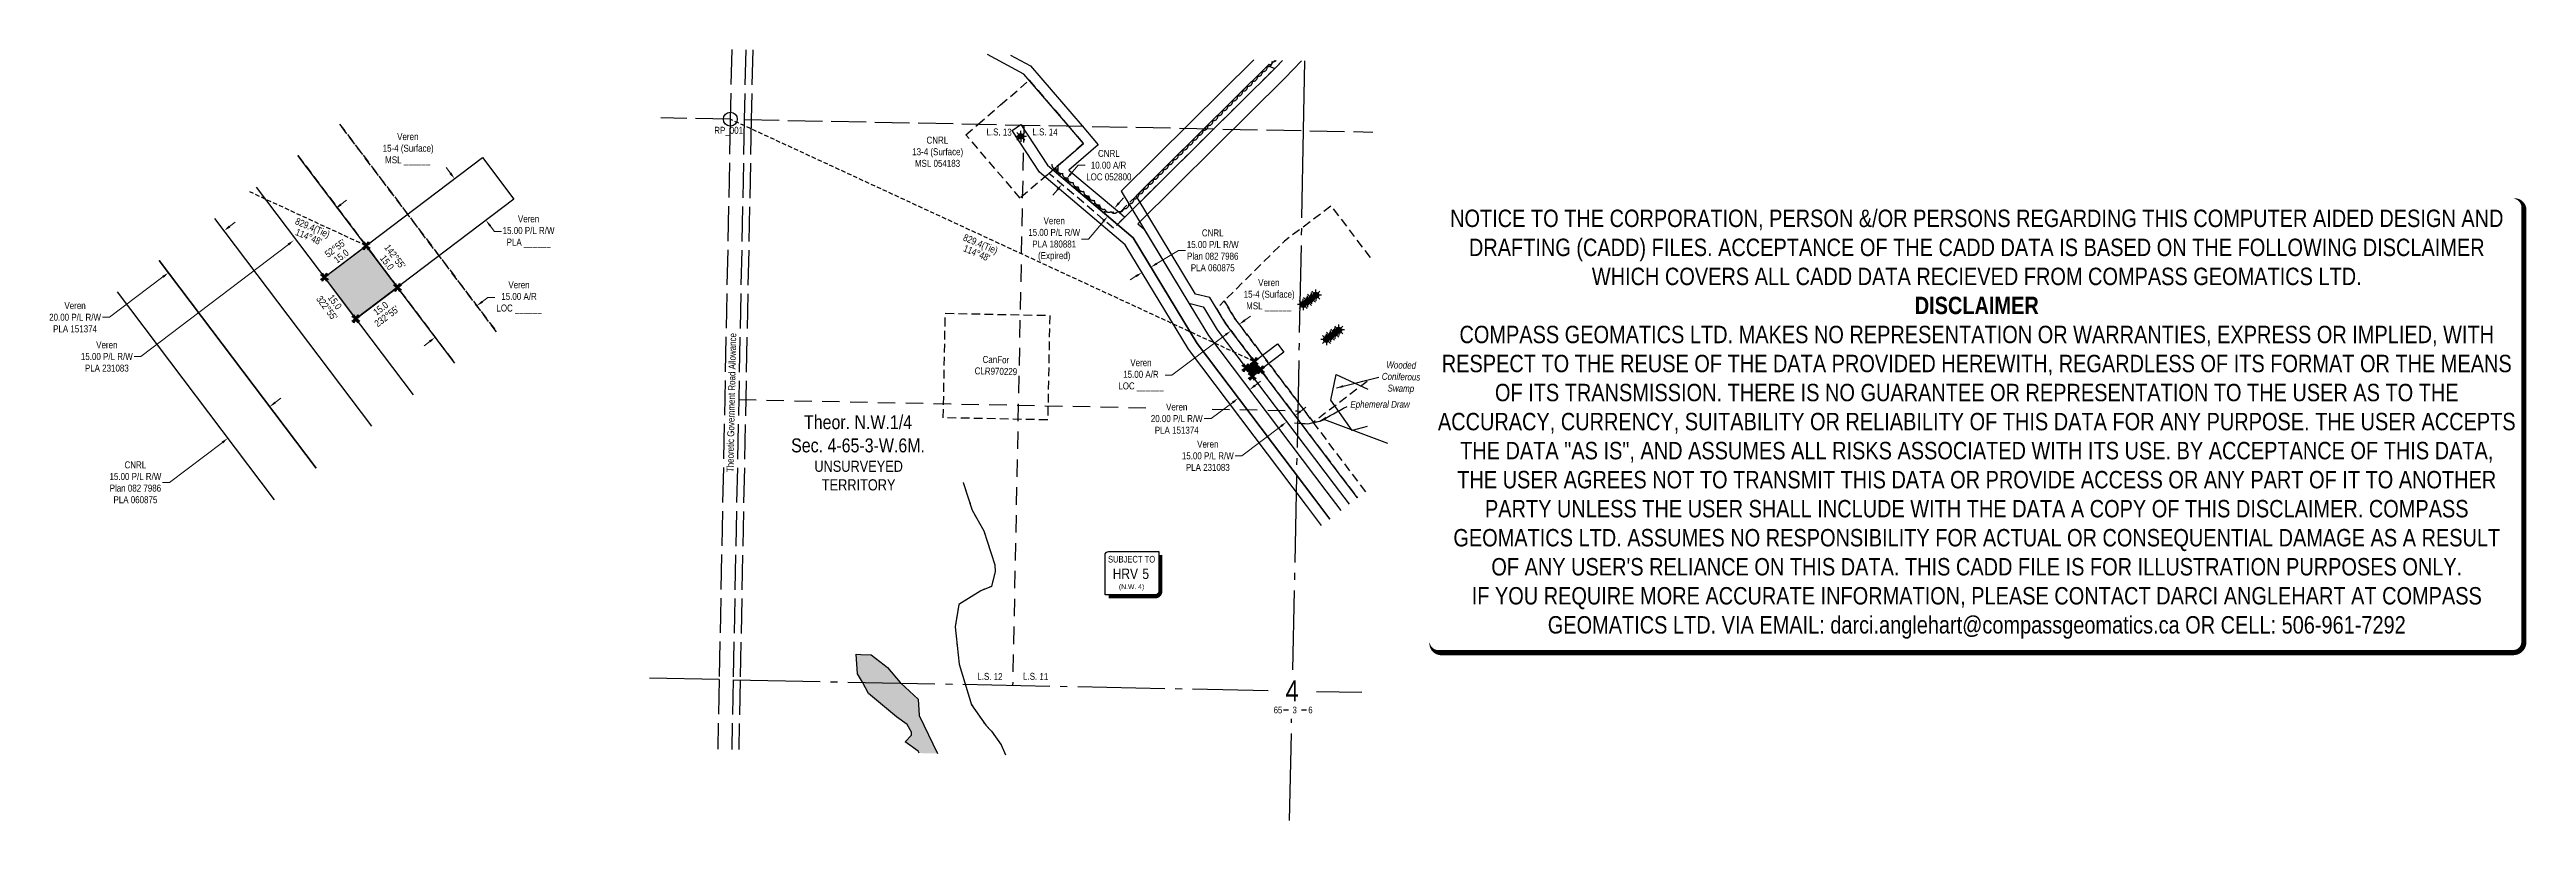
# Model space of a CAD drawing. Extents: x 408381 to 411939, y 6050559 to 6051666.
import ezdxf
from ezdxf.enums import TextEntityAlignment as Align

# ---------------------------------------------------------------- set-up
doc = ezdxf.new("R2010")
doc.units = 0
doc.header["$LTSCALE"] = 5
doc.header["$PDSIZE"] = 0.5
for name, pattern in [('0', [1, 1, 0]), ('foc-ACCESSROAD', [3.75, 2.5, -1.25]), ('foc-LSD', [8, 5, -3]), ('foc-QUARTERLINE', [33, 25, -3, 2, -3]), ('foc-TOPO-ephemeral', [6.25, 3.125, -0.625, 0.625, -0.625, 0.625, -0.625]), ('foc-TRAV', [1.875, 1.25, -0.625]), ('foc-UNSURVEYED', [12.5, 10, -2.5]), ('foc-WHEELTRACKS', [2, 0.4, -1.6])]:
    doc.linetypes.add(name, pattern=pattern)
doc.layers.get('Defpoints').update_dxf_attribs({"color": 9})
for name, color, linetype in [('10', 1, 'Continuous'), ('35', 37, 'Continuous'), ('9', 3, 'Continuous'), ('C-AR', 13, 'foc-ACCESSROAD'), ('C-RW', 13, 'Continuous'), ('C-SYMBOL', 7, 'Continuous'), ('C-WS', 13, 'foc-ACCESSROAD'), ('C-WS-S', 8, 'Continuous'), ('CG-NOTES', 7, 'Continuous'), ('CTW', 7, 'Continuous'), ('F-AR', 190, 'foc-ACCESSROAD'), ('F-RW', 190, 'Continuous'), ('F-WS', 190, 'foc-ACCESSROAD'), ('L-BD', 7, 'Continuous'), ('L-MON', 1, 'Continuous'), ('L-QSEC', 8, 'foc-QUARTERLINE'), ('L-ROAD-T', 7, 'Continuous'), ('L-SECLBL', 7, 'Continuous'), ('L-SECTION-LSD', 7, 'foc-LSD'), ('L-TRAV', 7, 'foc-TRAV'), ('L-UNS-T', 3, 'Continuous'), ('L-USEC', 7, 'foc-UNSURVEYED'), ('P-PROPOSED', 10, 'Continuous'), ('P-PROPOSED-H', 21, 'Continuous'), ('T-BUSH', 110, '0'), ('T-DRAW', 143, 'foc-TOPO-ephemeral'), ('T-WATER', 160, 'Continuous'), ('T-WATER-H', 133, 'Continuous'), ('T-WATER-P3', 160, 'foc-WHEELTRACKS'), ('T-WATER-T', 170, 'Continuous'), ('WETLAND', 143, 'Continuous'), ('WETLAND-T', 146, 'Continuous')]:
    doc.layers.add(name, color=color, linetype=linetype)
for name, color, linetype, lineweight in [('C-AR-T', 13, 'Continuous', 9), ('C-RW-T', 13, 'Continuous', 9), ('C-WS-T', 13, 'Continuous', 9), ('F-AR-T', 190, 'Continuous', 9), ('F-RW-T', 190, 'Continuous', 9), ('F-WS-T', 190, 'Continuous', 9)]:
    doc.layers.add(name, color=color, linetype=linetype, lineweight=lineweight)
doc.layers.add('DISCLAIMER', color=7, linetype='Continuous', plot=False)
doc.styles.add('100L', font='ARIALN.TTF', dxfattribs={"height": 11})
doc.styles.add('175L', font='ARIALN.TTF', dxfattribs={"height": 20})
doc.styles.add('20', font='ARIALN.TTF', dxfattribs={"height": 20})
doc.styles.add('80', font='ARIALN.TTF', dxfattribs={"height": 10})
doc.styles.add('80CG', font='ARIALN.TTF', dxfattribs={"height": 10})
doc.styles.add('80L', font='ARIALN.TTF', dxfattribs={"height": 10})
doc.styles.add('foc-LtypeFont', font='ARIALN.TTF', dxfattribs={"height": 7.35})
doc.styles.add('HRV', font='ARIALN.TTF', dxfattribs={"height": 3})
doc.styles.add('SIMPLEX', font='ARIALN.TTF')
doc.styles.get("Standard").update_dxf_attribs({"font": 'ARIALN.TTF'})
doc.linetypes.add('foc-TOPO-flowdirection-NOLINE', pattern='A,0,[">",foc-LtypeFont,S=0.3,R=0,X=0,Y=-0.945],-20,[">",foc-LtypeFont,S=0.3,R=0,X=0,Y=-0.945],0', length=20)
doc.dimstyles.new('Compass 5 000', dxfattribs={"dimscale": 5, "dimtxt": 9, "dimasz": 2, "dimexe": 0.2, "dimexo": 0.0625, "dimgap": 0.5, "dimtad": 0, "dimtih": 1, "dimtoh": 1, "dimzin": 0, "dimdsep": 46, "dimtxsty": '80CG', "dimcen": 0.1, "dimse1": 1, "dimse2": 1, "dimclrd": 256, "dimclrt": 256, "dimaunit": 1, "dimadec": 4, "dimazin": 0, "dimtfac": 0.06, "dimtofl": 0, "dimtmove": 0, "dimatfit": 1, "dimfxl": 0.2, "dimtolj": 1, "dimtzin": 0, "dimlwd": -1, "dimarcsym": 0})

# ---------------------------------------------------------------- blocks, each defined once
blk = doc.blocks.new('L-SECLBL')
at = {"layer": '9', "color": 7}
for p, q in [((-5.1, -27.8), (-12.3, -27.8)), ((20.7, -27.8), (13.5, -27.8))]:
    blk.add_line(p, q, dxfattribs=at)
at = {"layer": '10', "color": 2, "style": 'SIMPLEX'}
blk.add_attdef('SEC', text='', height=30, dxfattribs=at).set_placement((0, 0), align=Align.MIDDLE)
at = {"layer": '10', "color": 5, "style": '80L'}
blk.add_attdef('TWP', text='', height=9.5, dxfattribs=at).set_placement((-14.4, -27.4), align=Align.MIDDLE_RIGHT)
blk.add_attdef('RGE', text='', height=9.5, dxfattribs=at).set_placement((3.6, -27.4), align=Align.MIDDLE_CENTER)
blk.add_attdef('MER', text='', height=9.5, dxfattribs=at).set_placement((23.2, -27.4), align=Align.MIDDLE_LEFT)
blk = doc.blocks.new('HRV')
blk.add_lwpolyline([(-35.1, 31.6), (37.2, 31.6), (37.2, -25.5, -0.414214), (32.2, -30.5), (-40.1, -30.5), (-40.1, 26.6, -0.414214)], format="xyb", close=True)
at = {"const_width": 5, "flags": 128}
blk.add_lwpolyline([(-35.1, -33), (32.2, -33, 0.414214), (39.7, -25.5), (39.7, 26.6)], format="xyb", dxfattribs=at)
at = {"style": '80L'}
blk.add_text('SUBJECT TO', height=9.5, dxfattribs=at).set_placement((-2, 13.1), align=Align.BOTTOM_CENTER)
blk.add_attdef('(N.W.1/4 00)', text='', height=7.12, dxfattribs=at).set_placement((-2, -24.4), align=Align.BOTTOM_CENTER)
at = {"layer": 'CTW', "color": 3, "style": 'HRV'}
blk.add_text('HRV', height=15, dxfattribs=at).set_placement((-10.9, -0.2), align=Align.MIDDLE_CENTER)
blk.add_attdef('0', text='', height=15, dxfattribs=at).set_placement((18.3, -0.2), align=Align.MIDDLE_CENTER)
blk = doc.blocks.new('*D20')
at = {"layer": 'C-RW-T', "transparency": 16777216}
for p, q in [((409916.9, 6051445.4), (409923.3, 6051453)), ((409894.4, 6051418.6), (409873.1, 6051393.4)), ((409873.1, 6051393.4), (409863.1, 6051393.4))]:
    blk.add_line(p, q, dxfattribs=at)
for points in [[(409915.6, 6051446.4), (409918.2, 6051444.3), (409910.4, 6051437.7)], [(409893.1, 6051419.7), (409895.6, 6051417.6), (409900.8, 6051426.3)]]:
    blk.add_solid(points, dxfattribs=at)
at = {"layer": 'Defpoints', "color": 0, "transparency": 16777216}
for p in [(409905.8, 6051441.6), (409896.2, 6051430.2), (409900.8, 6051426.3)]:
    blk.add_point(p, dxfattribs=at)
at = {"layer": 'C-RW-T', "transparency": 16777216, "insert": (409824, 6051393.4), "char_height": 10, "attachment_point": 5, "style": '80CG'}
blk.add_mtext('\\A1;Veren\\P15.00 P/L R/W\\PPLA 180881\\P(Expired)', dxfattribs=at)
blk = doc.blocks.new('*D21')
at = {"layer": 'C-RW-T', "transparency": 16777216}
for p, q in [((410112.5, 6051183.4), (410120.4, 6051189.5)), ((410080.5, 6051159.3), (410049.5, 6051135.9)), ((410049.5, 6051135.9), (410039.5, 6051135.9))]:
    blk.add_line(p, q, dxfattribs=at)
for points in [[(410079.5, 6051160.6), (410081.6, 6051158), (410088.5, 6051165.3)], [(410111.4, 6051184.8), (410113.5, 6051182.1), (410104.5, 6051177.4)]]:
    blk.add_solid(points, dxfattribs=at)
at = {"layer": 'Defpoints', "color": 0, "transparency": 16777216}
for p in [(410060.1, 6051236.1), (410044.2, 6051224), (410088.5, 6051165.3)]:
    blk.add_point(p, dxfattribs=at)
at = {"layer": 'C-RW-T', "transparency": 16777216, "insert": (410000, 6051135.9), "char_height": 10, "attachment_point": 5, "style": '80CG', "bg_fill": 3, "box_fill_scale": 1.1, "bg_fill_color": 256, "bg_fill_true_color": 13158600, "bg_fill_transparency": 0}
blk.add_mtext('\\A1;Veren\\P20.00 P/L R/W\\PPLA 151374', dxfattribs=at)
blk = doc.blocks.new('*D22')
at = {"layer": 'Defpoints', "color": 0, "transparency": 16777216}
for p in [(409950, 6051345.5), (409978.6, 6051298.4), (409991.4, 6051306.2)]:
    blk.add_point(p, dxfattribs=at)
at = {"layer": 'F-RW-T', "transparency": 16777216}
for p, q in [((409971.4, 6051358.5), (410002.7, 6051377.4)), ((410002.7, 6051377.4), (410012.7, 6051377.4)), ((409941.4, 6051340.3), (409932.9, 6051335.1))]:
    blk.add_line(p, q, dxfattribs=at)
for points in [[(409940.6, 6051341.8), (409942.3, 6051338.9), (409950, 6051345.5)], [(409970.5, 6051359.9), (409972.2, 6051357.1), (409962.8, 6051353.3)]]:
    blk.add_solid(points, dxfattribs=at)
at = {"layer": 'F-RW-T', "transparency": 16777216, "insert": (410051.7, 6051377.4), "char_height": 10, "attachment_point": 5, "style": '80CG'}
blk.add_mtext('\\A1;CNRL\\P15.00 P/L R/W\\PPlan 082 7986\\PPLA 060875', dxfattribs=at)
blk = doc.blocks.new('GAS')
h = blk.add_hatch(color=255)
h.dxf.hatch_style = 1
edge = h.paths.add_edge_path()
edge.add_arc((0, 0), 0.9, 0, 360)
for p, q in [((-0.81, 0), (-1.62, 0)), ((-0.57, 0.57), (-1.14, 1.14)), ((0, 0.81), (0, 1.62)), ((0.57, 0.57), (1.14, 1.14)), ((1.62, 0), (0.81, 0)), ((-0.57, -0.57), (-1.14, -1.14)), ((0, -0.81), (0, -1.62)), ((1.14, -1.14), (0.57, -0.57))]:
    blk.add_line(p, q)
blk.add_circle((0, 0), 0.8)
blk = doc.blocks.new('TEMP')
h = blk.add_hatch(color=255)
h.dxf.hatch_style = 1
h.paths.add_polyline_path([(0, 0.25), (-0.67, 1.15), (-0.67, 0.67), (-1.15, 0.67), (-0.25, 0), (-1.15, -0.67), (-0.67, -0.67), (-0.67, -1.15), (0, -0.25), (0.67, -1.15), (0.67, -0.67), (1.15, -0.67), (0.25, 0), (1.15, 0.67), (0.67, 0.67), (0.67, 1.15)])
h.paths.add_polyline_path([(0.57, 0.85), (0.57, 0.57), (0.85, 0.57), (0.08, 0), (0.85, -0.57), (0.57, -0.57), (0.57, -0.85), (0, -0.08), (-0.57, -0.85), (-0.57, -0.57), (-0.85, -0.57), (-0.08, 0), (-0.85, 0.57), (-0.57, 0.57), (-0.57, 0.85), (0, 0.08)], flags=16)
h = blk.add_hatch(color=1)
h.dxf.hatch_style = 1
h.paths.add_polyline_path([(0, 0.08), (-0.57, 0.85), (-0.57, 0.57), (-0.85, 0.57), (-0.08, 0), (-0.85, -0.57), (-0.57, -0.57), (-0.57, -0.85), (0, -0.08), (0.57, -0.85), (0.57, -0.57), (0.85, -0.57), (0.08, 0), (0.85, 0.57), (0.57, 0.57), (0.57, 0.85)])
at = {"color": 1}
for p, q in [((-0.08, 0), (0.08, 0)), ((0, 0.08), (0, -0.08))]:
    blk.add_line(p, q, dxfattribs=at)
at = {"color": 255, "flags": 128}
blk.add_lwpolyline([(-0.25, 0), (-1.15, 0.67), (-0.67, 0.67), (-0.67, 1.15), (0, 0.25), (0.67, 1.15), (0.67, 0.67), (1.15, 0.67), (0.25, 0), (1.15, -0.67), (0.67, -0.67), (0.67, -1.15), (0, -0.25), (-0.67, -1.15), (-0.67, -0.67), (-1.15, -0.67)], close=True, dxfattribs=at)
at = {"color": 1, "flags": 128}
blk.add_lwpolyline([(-0.08, 0), (-0.85, 0.57), (-0.57, 0.57), (-0.57, 0.85), (0, 0.08), (0.57, 0.85), (0.57, 0.57), (0.85, 0.57), (0.08, 0), (0.85, -0.57), (0.57, -0.57), (0.57, -0.85), (0, -0.08), (-0.57, -0.85), (-0.57, -0.57), (-0.85, -0.57)], close=True, dxfattribs=at)
blk = doc.blocks.new('*D23')
at = {"layer": 'C-RW-T', "transparency": 16777216}
for p, q in [((408639.5, 6051411.7), (408647.5, 6051417.7)), ((408543.8, 6051339.3), (408467.1, 6051281.4)), ((408467.1, 6051281.4), (408457.1, 6051281.4))]:
    blk.add_line(p, q, dxfattribs=at)
for points in [[(408638.5, 6051413), (408640.5, 6051410.3), (408631.6, 6051405.6)], [(408542.8, 6051340.7), (408544.8, 6051338), (408551.8, 6051345.4)]]:
    blk.add_solid(points, dxfattribs=at)
at = {"layer": 'Defpoints', "color": 0, "transparency": 16777216}
for p in [(408579.1, 6051475), (408499.4, 6051414.7), (408551.8, 6051345.4)]:
    blk.add_point(p, dxfattribs=at)
at = {"layer": 'C-RW-T', "color": 0, "transparency": 16777216, "insert": (408417.6, 6051281.4), "char_height": 10, "attachment_point": 5, "style": '80CG'}
blk.add_mtext('\\A1;Veren\\P20.00 P/L R/W\\PPLA 151374', dxfattribs=at)
blk = doc.blocks.new('*D24')
at = {"layer": 'C-RW-T', "transparency": 16777216}
for p, q in [((408956.7, 6051488.2), (408950.6, 6051496.2)), ((409013.9, 6051412.5), (409020, 6051404.5)), ((409020, 6051404.5), (409030, 6051404.5))]:
    blk.add_line(p, q, dxfattribs=at)
for points in [[(408958, 6051489.3), (408955.3, 6051487.2), (408962.7, 6051480.3)], [(409015.3, 6051413.5), (409012.6, 6051411.5), (409007.9, 6051420.5)]]:
    blk.add_solid(points, dxfattribs=at)
at = {"layer": 'Defpoints', "color": 0, "transparency": 16777216}
for p in [(408965, 6051482), (409007.9, 6051420.5), (409010.2, 6051422.2)]:
    blk.add_point(p, dxfattribs=at)
at = {"layer": 'C-RW-T', "transparency": 16777216, "insert": (409069, 6051404.5), "char_height": 10, "attachment_point": 5, "style": '80CG'}
blk.add_mtext('\\A1;Veren\\P15.00 P/L R/W\\PPLA ______', dxfattribs=at)
blk = doc.blocks.new('*D25')
at = {"layer": 'C-RW-T', "transparency": 16777216}
for p, q in [((410097.9, 6051277.2), (410105.9, 6051283.2)), ((410070, 6051256.1), (409993.2, 6051198.1)), ((409993.2, 6051198.1), (409983.2, 6051198.1))]:
    blk.add_line(p, q, dxfattribs=at)
for points in [[(410069, 6051257.4), (410071, 6051254.8), (410078, 6051262.1)], [(410096.9, 6051278.5), (410098.9, 6051275.9), (410089.9, 6051271.2)]]:
    blk.add_solid(points, dxfattribs=at)
at = {"layer": 'Defpoints', "color": 0, "transparency": 16777216}
for p in [(410078, 6051262.1), (410097.6, 6051261), (410085.7, 6051251.9)]:
    blk.add_point(p, dxfattribs=at)
at = {"layer": 'C-RW-T', "transparency": 16777216, "insert": (409948.6, 6051198.1), "char_height": 10, "attachment_point": 5, "style": '80CG'}
blk.add_mtext('\\A1;Veren\\P15.00 A/R\\PLOC ______', dxfattribs=at)
blk = doc.blocks.new('*D26')
at = {"layer": 'C-AR-T', "transparency": 16777216}
for p, q in [((409002.7, 6051303.9), (409010.7, 6051309.9)), ((409010.7, 6051309.9), (409020.7, 6051309.9)), ((408927, 6051246.6), (408919, 6051240.6))]:
    blk.add_line(p, q, dxfattribs=at)
for points in [[(409001.7, 6051305.2), (409003.7, 6051302.6), (408994.7, 6051297.9)], [(408925.9, 6051248), (408928, 6051245.3), (408934.9, 6051252.7)]]:
    blk.add_solid(points, dxfattribs=at)
at = {"layer": 'Defpoints', "color": 0, "transparency": 16777216}
for p in [(408994.7, 6051297.9), (408996, 6051296.2), (408936.2, 6051251)]:
    blk.add_point(p, dxfattribs=at)
at = {"layer": 'C-AR-T', "transparency": 16777216, "insert": (409055.3, 6051309.9), "char_height": 10, "attachment_point": 5, "style": '80CG'}
blk.add_mtext('\\A1;Veren\\P15.00 A/R\\PLOC ______', dxfattribs=at)
blk = doc.blocks.new('Disclaimer_Legal')
at = {"layer": 'DISCLAIMER', "color": 254, "flags": 128}
blk.add_lwpolyline([(-3613, -1105, 37.5, 37.5, 0), (4096, -1105, 37.5, 37.5, 0.414214), (4171, -1030, 37.5, 37.5, 0), (4171, 2079, 37.5, 0, 0.414214), (4096, 2154, 0, 0, 0), (-3613, 2154, 0, 0, 0.414214), (-3688, 2079, 0, 0, 0), (-3688, -1030, 0, 37.5, 0.414214)], format="xyseb", close=True, dxfattribs=at)
at = {"layer": 'DISCLAIMER', "color": 254, "insert": (242, 534), "char_height": 125, "width": 7717.57, "attachment_point": 5, "style": '80'}
blk.add_mtext('NOTICE TO THE CORPORATION, PERSON &/OR PERSONS REGARDING THIS COMPUTER AIDED DESIGN AND DRAFTING (CADD) FILES. ACCEPTANCE OF THE CADD DATA IS BASED ON THE FOLLOWING DISCLAIMER WHICH COVERS ALL CADD DATA RECIEVED FROM COMPASS GEOMATICS LTD.\\P{\\fArial Narrow|b1|i0|c0|p34;DISCLAIMER}\\PCOMPASS GEOMATICS LTD. MAKES NO REPRESENTATION OR WARRANTIES, EXPRESS OR IMPLIED, WITH RESPECT TO THE REUSE OF THE DATA PROVIDED HEREWITH, REGARDLESS OF ITS FORMAT OR THE MEANS OF ITS TRANSMISSION. THERE IS NO GUARANTEE OR REPRESENTATION TO THE USER AS TO THE ACCURACY, CURRENCY, SUITABILITY OR RELIABILITY OF THIS DATA FOR ANY PURPOSE. THE USER ACCEPTS THE DATA "AS IS", AND ASSUMES ALL RISKS ASSOCIATED WITH ITS USE. BY ACCEPTANCE OF THIS DATA, THE USER AGREES NOT TO TRANSMIT THIS DATA OR PROVIDE ACCESS OR ANY PART OF IT TO ANOTHER PARTY UNLESS THE USER SHALL INCLUDE WITH THE DATA A COPY OF THIS DISCLAIMER. COMPASS GEOMATICS LTD. ASSUMES NO RESPONSIBILITY FOR ACTUAL OR CONSEQUENTIAL DAMAGE AS A RESULT OF ANY USER\'S RELIANCE ON THIS DATA. THIS CADD FILE IS FOR ILLUSTRATION PURPOSES ONLY.\\PIF YOU REQUIRE MORE ACCURATE INFORMATION, PLEASE CONTACT DARCI ANGLEHART AT COMPASS GEOMATICS LTD. VIA EMAIL: darci.anglehart@compassgeomatics.ca OR CELL: 506-961-7292', dxfattribs=at)

msp = doc.modelspace()

# ---------------------------------------------------------------- hatches: boundary and pattern name
at = {"layer": 'P-PROPOSED-H'}
h = msp.add_hatch(color=256, dxfattribs=at)
h.dxf.hatch_style = 1
h.paths.add_polyline_path([(408880.739, 6051324.354), (408820.932, 6051279.152), (408775.73, 6051338.959), (408835.537, 6051384.161)])
h = msp.add_hatch(color=256, dxfattribs=at)
h.dxf.hatch_style = 1
h.paths.add_polyline_path([(410120.425, 6051205.97), (410108.464, 6051196.929), (410099.423, 6051208.891), (410111.385, 6051217.931)])
at = {"layer": 'T-WATER-H'}
h = msp.add_hatch(color=256, dxfattribs=at)
h.dxf.hatch_style = 1
h.paths.add_polyline_path([(409630.233, 6050655.844), (409656.429, 6050655.323), (409630.022, 6050709.988), (409628.656, 6050733.144), (409603.601, 6050756.338), (409602.738, 6050757.137), (409584.704, 6050778.752), (409579.927, 6050782.431), (409561.076, 6050796.95), (409546.242, 6050797.411), (409539.414, 6050797.623), (409541.588, 6050769.721), (409548.498, 6050757.434), (409557.424, 6050741.563), (409597.399, 6050707.994), (409612.936, 6050696.944), (409619.164, 6050686.115), (409618.884, 6050681.776), (409610.011, 6050672.105), (409628.656, 6050658.864)])

# ---------------------------------------------------------------- linework, layer by layer
at = {"layer": '35', "color": 3}
msp.add_circle((409358.755, 6051565.664), 10, dxfattribs=at)
at = {"layer": 'C-AR', "flags": 128}
for points in [[(409022.929, 6051260.553), (408797.532, 6051558.779)], [(408737.725, 6051513.577), (408963.122, 6051215.351)], [(410271.483, 6051031.096), (410249.935, 6051059.48), (410082.994, 6051280.362), (410068.183, 6051304.805), (410057.237, 6051293.938), (410070.57, 6051271.934), (410237.983, 6051050.426), (410259.54, 6051022.031)]]:
    msp.add_lwpolyline(points, dxfattribs=at)
at = {"layer": 'C-RW'}
for points in [[(409761.29, 6051657.686), (409789.929, 6051642.42), (409864.128, 6051556.048), (409887.364, 6051529.009), (409845.17, 6051492.77), (409917.672, 6051431.607), (409925.381, 6051425.149), (409918.678, 6051418.509), (409914.682, 6051414.552), (409895.55, 6051430.687), (409829.715, 6051486.209), (409829.621, 6051499.18), (409866.219, 6051530.612), (409844.015, 6051556.448), (409780.387, 6051630.512), (409728.173, 6051658.344)], [(410219.732, 6050991.813), (410198.144, 6051020.249), (410029.154, 6051243.844), (410010.033, 6051275.4), (409937.36, 6051395.371), (409914.741, 6051414.61), (410040.282, 6051538.954), (410140.889, 6051638.602), (410151.932, 6051649.924)], [(410179.326, 6051649.38), (410155.08, 6051624.52), (410054.35, 6051524.75), (409944.28, 6051415.73), (409952.78, 6051408.5), (410027.13, 6051285.76), (410045.72, 6051255.08), (410214.08, 6051032.32), (410235.655, 6051003.9)], [(408618.111, 6051423.174), (408843.508, 6051124.948)], [(408763.765, 6051064.679), (408538.368, 6051362.905)]]:
    msp.add_lwpolyline(points, dxfattribs=at)
at = {"layer": 'C-RW', "flags": 128}
for points in [[(410110.539, 6051650.747), (410019.18, 6051560.259), (409920.223, 6051462.246), (410017.491, 6051301.673), (410038.083, 6051296.617), (410039.954, 6051293.528), (410058.145, 6051263.507), (410226.032, 6051041.373), (410247.598, 6051012.966)], [(410259.54, 6051022.031), (410237.983, 6051050.426), (410070.57, 6051271.934), (410052.778, 6051301.296), (410047.69, 6051309.697), (410027.097, 6051314.753), (409941.832, 6051455.512), (410033.248, 6051546.055), (410132.684, 6051644.544), (410134.783, 6051643.794), (410140.974, 6051650.142)], [(408963.122, 6051215.351), (408737.725, 6051513.577)], [(408677.918, 6051468.375), (408903.315, 6051170.15)]]:
    msp.add_lwpolyline(points, dxfattribs=at)
for points in [[(409048.055, 6051450.81), (408820.932, 6051279.152), (408775.73, 6051338.959), (409002.853, 6051510.617)], [(410153.888, 6051231.261), (410108.464, 6051196.929), (410099.423, 6051208.891), (410144.848, 6051243.222)]]:
    msp.add_lwpolyline(points, close=True, dxfattribs=at)
at = {"layer": 'C-RW-T'}
for p, q in [((408799.508, 6051443.307), (408807.47, 6051449.357)), ((408723.959, 6051385.894), (408512.286, 6051225.033)), ((408512.286, 6051225.033), (408502.286, 6051225.033)), ((410149.796, 6051125.146), (410093.706, 6051082.52)), ((410177.645, 6051146.31), (410185.607, 6051152.36)), ((410093.706, 6051082.52), (410083.706, 6051082.52))]:
    msp.add_line(p, q, dxfattribs=at)
for points in [[(408798.5, 6051444.634), (408800.516, 6051441.98), (408791.546, 6051437.256)], [(408722.951, 6051387.221), (408724.968, 6051384.567), (408731.921, 6051391.944)], [(410148.788, 6051126.473), (410150.805, 6051123.819), (410157.758, 6051131.197)], [(410176.636, 6051147.637), (410178.653, 6051144.983), (410169.683, 6051140.259)]]:
    msp.add_solid(points, dxfattribs=at)
at = {"layer": 'C-WS', "flags": 128}
for points in [[(408797.532, 6051558.779), (409022.929, 6051260.553)], [(410278.164, 6051367.234), (410222.049, 6051441.34), (410154.773, 6051390.769), (410068.183, 6051304.805), (410082.994, 6051280.362), (410195.878, 6051131.003), (410274.652, 6051190.54)]]:
    msp.add_lwpolyline(points, dxfattribs=at)
at = {"layer": 'F-AR'}
msp.add_lwpolyline([(410055.545, 6051554.082), (409909.364, 6051409.283), (409909.364, 6051409.283), (409816.32, 6051487.753), (409824.001, 6051494.35), (409824.001, 6051494.35), (409897.361, 6051432.481), (409919.473, 6051433.366), (410041.621, 6051554.358), (410130.455, 6051642.36), (410132.556, 6051641.609), (410140.892, 6051638.63), (410055.545, 6051554.082)], close=True, dxfattribs=at)
at = {"layer": 'F-AR', "flags": 128}
msp.add_lwpolyline([(410151.914, 6051649.925), (410140.892, 6051638.63), (410132.67, 6051641.568), (410141.021, 6051650.141)], dxfattribs=at)
at = {"layer": 'F-AR-T'}
for p, q in [((409847.909, 6051487.362), (409858.301, 6051499.683)), ((409858.301, 6051499.683), (409868.296, 6051499.683)), ((409828.576, 6051464.439), (409822.132, 6051456.798))]:
    msp.add_line(p, q, dxfattribs=at)
for points in [[(409846.635, 6051488.436), (409849.182, 6051486.288), (409841.465, 6051479.721)], [(409827.303, 6051465.513), (409829.85, 6051463.365), (409835.021, 6051472.08)]]:
    msp.add_solid(points, dxfattribs=at)
at = {"layer": 'F-RW', "color": 6}
for points in [[(410219.732, 6050991.813), (410198.144, 6051020.249), (410029.154, 6051243.844), (410010.033, 6051275.4), (409937.36, 6051395.371), (409914.741, 6051414.61), (410040.282, 6051538.954), (410140.889, 6051638.602), (410151.932, 6051649.924)], [(410179.326, 6051649.38), (410155.08, 6051624.52), (410054.35, 6051524.75), (409944.28, 6051415.73), (409952.78, 6051408.5), (410027.13, 6051285.76), (410045.72, 6051255.08), (410214.08, 6051032.32), (410235.655, 6051003.9)], [(408618.111, 6051423.174), (408843.508, 6051124.948)], [(408763.765, 6051064.679), (408538.368, 6051362.905)]]:
    msp.add_lwpolyline(points, dxfattribs=at)
at = {"layer": 'F-RW'}
for points in [[(410207.774, 6050982.736), (410186.182, 6051011.181), (410016.729, 6051235.469), (409925.768, 6051385.49), (409806.336, 6051487.022), (409802.999, 6051489.858), (409763.534, 6051549.593), (409776.045, 6051557.972), (409814.335, 6051499.902), (409817.851, 6051496.913), (409918.038, 6051411.741), (409937.334, 6051395.345), (410029.159, 6051243.9), (410198.14, 6051020.237), (410198.14, 6051020.237), (410219.722, 6050991.805)], [(408538.368, 6051362.905), (408763.839, 6051064.735)], [(408704.005, 6051019.513), (408478.661, 6051317.779)]]:
    msp.add_lwpolyline(points, dxfattribs=at)
at = {"layer": 'F-RW-T'}
for p, q in [((408705.036, 6051159.069), (408713.012, 6051165.095)), ((408629.275, 6051101.844), (408553.328, 6051044.465)), ((408553.328, 6051044.465), (408543.332, 6051044.465))]:
    msp.add_line(p, q, dxfattribs=at)
for points in [[(408704.032, 6051160.399), (408706.041, 6051157.74), (408697.061, 6051153.044)], [(408628.271, 6051103.173), (408630.28, 6051100.515), (408637.251, 6051107.87)]]:
    msp.add_solid(points, dxfattribs=at)
at = {"layer": 'F-WS'}
for points in [[(409814.178, 6051485.914), (409775.231, 6051452.461), (409697.082, 6051543.451), (409714.316, 6051558.247), (409746.973, 6051586.302), (409788.07, 6051621.6), (409844.703, 6051555.656), (409866.219, 6051530.612), (409828.407, 6051498.134), (409825.694, 6051495.804), (409820.726, 6051491.537), (409814.178, 6051485.914)], [(409667.603, 6051287.091), (409817.569, 6051284.15), (409814.627, 6051134.184), (409664.66, 6051137.126), (409667.603, 6051287.091)]]:
    msp.add_lwpolyline(points, close=True, dxfattribs=at)
at = {"layer": 'L-QSEC', "flags": 128}
for points in [[(410183.74, 6051649.292), (410181.762, 6051549.311)], [(410181.762, 6051549.311), (410166.447, 6050775.153)], [(409342.701, 6050761.534), (409242.763, 6050763.516)], [(410200.573, 6050744.481), (410265.76, 6050743.185)], [(410162.168, 6050559.226), (410165.056, 6050705.198)]]:
    msp.add_lwpolyline(points, dxfattribs=at)
at = {"layer": 'L-SECTION-LSD', "flags": 128}
for points in [[(409780.311, 6051557.287), (409764.33, 6050753.153)], [(409370.832, 6051163.202), (410173.808, 6051147.243)]]:
    msp.add_lwpolyline(points, dxfattribs=at)
at = {"layer": 'L-TRAV', "flags": 128}
for points in [[(410111.385, 6051217.931), (409358.755, 6051565.664)], [(408835.537, 6051384.161), (408668.565, 6051461.306)]]:
    msp.add_lwpolyline(points, dxfattribs=at)
at = {"layer": 'L-USEC', "flags": 128}
for points in [[(409360.751, 6051665.643), (409358.755, 6051565.664)], [(409380.855, 6051665.244), (409378.859, 6051565.262)], [(409390.907, 6051665.044), (409388.911, 6051565.064)], [(409358.755, 6051565.664), (409258.818, 6051567.649)], [(409358.755, 6051565.664), (409342.701, 6050761.534)], [(409378.859, 6051565.262), (409362.805, 6050761.133)], [(409388.911, 6051565.064), (409372.856, 6050760.934)], [(409378.859, 6051565.264), (410281.744, 6051547.326)], [(409342.701, 6050761.534), (409340.706, 6050661.599)], [(409362.805, 6050761.133), (409360.81, 6050661.199)], [(409372.856, 6050760.934), (409370.862, 6050660.999)]]:
    msp.add_lwpolyline(points, dxfattribs=at)
at = {"layer": 'P-PROPOSED', "flags": 128}
for points in [[(408880.739, 6051324.354), (408820.932, 6051279.152), (408775.73, 6051338.959), (408835.537, 6051384.161)], [(410120.425, 6051205.97), (410108.464, 6051196.929), (410099.423, 6051208.891), (410111.385, 6051217.931)]]:
    msp.add_lwpolyline(points, close=True, dxfattribs=at)
at = {"layer": 'P-PROPOSED-H', "flags": 128}
msp.add_lwpolyline([(408775.73, 6051338.959), (408835.537, 6051384.161), (408880.739, 6051324.354), (408820.932, 6051279.152)], close=True, dxfattribs=at)
for points in [[(408820.932, 6051279.152), (408880.739, 6051324.354)], [(410108.464, 6051196.929), (410120.425, 6051205.97)]]:
    msp.add_lwpolyline(points, dxfattribs=at)
at = {"layer": 'T-BUSH', "flags": 128}
msp.add_lwpolyline([(409820.434, 6051500.934, 0.52056705), (409828.075, 6051494.49, 0.52056705), (409835.716, 6051488.045, 0.52056705), (409843.357, 6051481.601, 0.52056705), (409850.998, 6051475.157, 0.52056705), (409858.639, 6051468.713, 0.52056705), (409866.28, 6051462.269, 0.52056705), (409873.921, 6051455.825, 0.52056705), (409881.562, 6051449.381, 0.52056705), (409889.203, 6051442.937, 0.52056705), (409896.844, 6051436.492, 0.52056705), (409905.508, 6051433.102, 0.52056705), (409915.488, 6051433.646, 0.52056705), (409924.06, 6051437.366, 0.52056705), (409931.162, 6051444.4, 0.52056705), (409938.263, 6051451.434, 0.52056705), (409945.364, 6051458.469, 0.52056705), (409952.466, 6051465.503, 0.52056705), (409959.567, 6051472.538, 0.52056705), (409966.668, 6051479.572, 0.52056705), (409973.77, 6051486.607, 0.52056705), (409980.871, 6051493.641, 0.52056705), (409987.972, 6051500.676, 0.52056705), (409995.074, 6051507.71, 0.52056705), (410002.175, 6051514.744, 0.52056705), (410009.276, 6051521.779, 0.52056705), (410016.378, 6051528.813, 0.52056705), (410023.479, 6051535.848, 0.52056705), (410030.58, 6051542.882, 0.52056705), (410037.682, 6051549.917, 0.52056705), (410044.783, 6051556.951, 0.52056705), (410051.884, 6051563.986, 0.52056705), (410058.986, 6051571.02, 0.52056705), (410066.087, 6051578.054, 0.52056705), (410073.188, 6051585.089, 0.52056705), (410080.29, 6051592.123, 0.52056705), (410087.391, 6051599.158, 0.52056705), (410094.492, 6051606.192, 0.52056705), (410101.594, 6051613.227, 0.52056705), (410108.695, 6051620.261, 0.52056705), (410115.796, 6051627.296, 0.52056705), (410122.898, 6051634.33, 0.52056705), (410129.999, 6051641.364, 0.52056705), (410137.178, 6051648.32, 0.25610822), (410142.765, 6051650.107, 0.25610822)], format="xyb", dxfattribs=at)
at = {"layer": 'T-DRAW', "linetype": 'foc-TOPO-flowdirection-NOLINE', "flags": 128}
msp.add_lwpolyline([(410168.961, 6051129.734), (410187.839, 6051128.515), (410205.668, 6051132.38), (410212.464, 6051134.449), (410302.821, 6051100.847)], dxfattribs=at)
at = {"layer": 'T-DRAW', "flags": 128}
msp.add_lwpolyline([(410168.961, 6051129.734), (410187.839, 6051128.515), (410205.668, 6051132.38), (410212.464, 6051134.449)], dxfattribs=at)
at = {"layer": 'T-WATER'}
msp.add_lwpolyline([(409630.233, 6050655.844), (409628.656, 6050658.864), (409610.011, 6050672.105), (409618.884, 6050681.776), (409619.164, 6050686.115), (409612.936, 6050696.944), (409597.399, 6050707.994), (409557.424, 6050741.563), (409548.498, 6050757.434), (409541.588, 6050769.721), (409539.414, 6050797.623), (409546.242, 6050797.411), (409561.076, 6050796.95), (409579.927, 6050782.431), (409584.704, 6050778.752), (409602.738, 6050757.137), (409603.601, 6050756.338), (409628.656, 6050733.144), (409630.022, 6050709.988), (409656.429, 6050655.323)], dxfattribs=at)
at = {"layer": 'WETLAND'}
msp.add_lwpolyline([(410273.34, 6051124.544), (410252.19, 6051118.871), (410221.313, 6051162.352), (410228.865, 6051199.078), (410274.405, 6051178.103)], dxfattribs=at)

# ---------------------------------------------------------------- block references
at = {"layer": 'C-WS-S'}
for p, xscale, yscale, zscale in [((409775.94, 6051541.09), 4.997809999999902, 4.997809999999902, 4.997809999999902), ((410181.786, 6051299.655), 4.997844999999997, 4.997844999999997, 4.997844999999997), ((410187.764, 6051304.173), 4.997844999999997, 4.997844999999997, 4.997844999999997), ((410193.742, 6051308.691), 4.997844999999997, 4.997844999999997, 4.997844999999997), ((410199.72, 6051313.209), 4.997844999999997, 4.997844999999997, 4.997844999999997), ((410220.96, 6051254.119), 4.997844999999997, 4.997844999999997, 4.997844999999997), ((410226.939, 6051258.637), 4.997844999999997, 4.997844999999997, 4.997844999999997), ((410232.917, 6051263.155), 4.997844999999997, 4.997844999999997, 4.997844999999997), ((410214.982, 6051249.601), 4.997844999999997, 4.997844999999997, 4.997844999999997)]:
    msp.add_blockref('GAS', p, dxfattribs=dict(at, xscale=xscale, yscale=yscale, zscale=zscale))
at = {"layer": 'CG-NOTES', "xscale": 0.9999979991276013, "yscale": 0.9999979991276013, "zscale": 0.4999989995638007}
msp.add_blockref('HRV', (409937.147, 6050913.462), dxfattribs=at).add_auto_attribs({'(N.W.1/4 00)': '(N.W. 4)', '0': '5'})
at = {"layer": 'Defpoints', "xscale": 0.2, "yscale": 0.2, "zscale": 0.2}
msp.add_blockref('Disclaimer_Legal', (411100.744, 6051021.14), dxfattribs=at)
at = {"layer": 'L-MON', "xscale": 4.999999999999997, "yscale": 4.999999999999997, "zscale": 4.999999999999997}
for p in [(408835.537, 6051384.161), (408775.73, 6051338.959), (408880.739, 6051324.354), (408820.932, 6051279.152)]:
    msp.add_blockref('TEMP', p, dxfattribs=at)
at = {"layer": 'L-SECLBL', "xscale": 0.9995621799999991, "yscale": 0.9995621799999991, "zscale": 0.9995621799999991}
msp.add_blockref('L-SECLBL', (410165.854, 6050745.171), dxfattribs=at).add_auto_attribs({'SEC': '4', 'TWP': '65', 'RGE': '3', 'MER': '6'})

# ---------------------------------------------------------------- texts
at = {"layer": '35', "color": 3, "style": '80'}
msp.add_attdef('RP_001', (409335.656, 6051544.76), 'RP', height=10, dxfattribs=at)
at = {"layer": 'C-RW-T', "char_height": 10, "attachment_point": 5, "style": '80CG'}
for insert in [(408463.2, 6051225.033), (410044.62, 6051082.52)]:
    msp.add_mtext('\\A1;Veren\\P15.00 P/L R/W\\PPLA 231083', dxfattribs=dict(at, insert=insert))
at = {"layer": 'C-WS-T', "char_height": 9.99562, "attachment_point": 1, "style": '80'}
for insert in [(408858.794, 6051545.688), (410095.531, 6051336.141)]:
    msp.add_mtext_dynamic_manual_height_columns('\\pi21.449;Veren\\P\\pi0.66362;15-4 (Surface)\\P\\pi4.2228;MSL ______', width=72.59207, gutter_width=45, heights=[0], dxfattribs=dict(at, insert=insert))
at = {"layer": 'F-AR-T', "style": '80CG'}
for s, p in [('CNRL', (409886.934, 6051511.604)), ('LOC 052800', (409869.977, 6051477.937)), ('10.00 A/R', (409876.574, 6051494.771))]:
    msp.add_text(s, height=9.9957, dxfattribs=at).set_placement(p)
at = {"layer": 'F-RW-T', "insert": (408504.263, 6051044.465), "char_height": 9.99569, "attachment_point": 5, "style": '80CG'}
msp.add_mtext('\\A1;CNRL\\P15.00 P/L R/W\\PPlan 082 7986\\PPLA 060875', dxfattribs=at)
at = {"layer": 'F-WS-T', "insert": (409619.399, 6051540.674), "char_height": 9.99562, "attachment_point": 1, "style": '80'}
msp.add_mtext_dynamic_manual_height_columns('\\pi21.204;CNRL\\P\\pi0.66362;13-4 (Surface)\\P\\pi4.5262;MSL 054183', width=72.59207, gutter_width=45, heights=[0], dxfattribs=at)
at = {"layer": 'F-WS-T', "insert": (409709.823, 6051226.2), "char_height": 9.99564, "attachment_point": 1, "rotation": 358.877107, "style": '80'}
msp.add_mtext_dynamic_manual_height_columns('\\pi11.45;CanFor\\P\\pi0.32271;CLR970229', width=60.68744, gutter_width=45, heights=[0], dxfattribs=at)
at = {"layer": 'L-BD'}
for s, height, rotation, p in [("114°48'", 9.9914, 337.190228, (408753.244, 6051396.854)), ('829.4(Tie)', 9.9914, 337.190228, (408758.763, 6051409.978)), ("52°55'", 9.9957, 37.081659, (408791.319, 6051380.499)), ('15.0', 9.9957, 37.081659, (408799.908, 6051369.136)), ('15.0', 9.9957, 307.081659, (408865.713, 6051359.983)), ("142°55'", 9.9957, 307.081659, (408877.077, 6051368.571)), ("114°48'", 9.9914, 337.190228, (409712.684, 6051373.548)), ('829.4(Tie)', 9.9914, 337.190228, (409718.203, 6051386.672)), ("322°55'", 9.9957, 307.081659, (408779.392, 6051294.742)), ('15.0', 9.9957, 307.081659, (408790.755, 6051303.33)), ('15.0', 9.9957, 37.081659, (408856.561, 6051294.177)), ("232°55'", 9.9957, 37.081659, (408865.149, 6051282.814))]:
    msp.add_text(s, height=height, rotation=rotation, dxfattribs=at).set_placement(p, align=Align.MIDDLE_CENTER)
at = {"layer": 'L-ROAD-T', "style": '80L'}
msp.add_text('Theoretic Government Road Allowance', height=9.99562, rotation=88.856077, dxfattribs=at).set_placement((409360.322, 6051158.932), align=Align.MIDDLE_CENTER)
at = {"layer": 'L-SECTION-LSD', "style": '100L'}
for s, p in [('L.S. 13', (409726.615, 6051542.676)), ('L.S. 14', (409792.657, 6051542.713))]:
    msp.add_text(s, height=9.9956, rotation=358.861424, dxfattribs=at).set_placement(p)
at = {"layer": 'T-WATER-T', "insert": (410249.058, 6051161.445), "char_height": 9.99564, "attachment_point": 1, "style": '20'}
msp.add_mtext_dynamic_manual_height_columns('\\pi0.34487;{\\fArial Narrow|b0|i1|c0|p34;Ephemeral Draw}', width=86.02769, gutter_width=100, heights=[0], dxfattribs=at)
at = {"layer": 'WETLAND-T', "insert": (410300.404, 6051218.201), "char_height": 9.99138, "attachment_point": 1, "rotation": 358.861808, "style": '80L'}
msp.add_mtext_dynamic_manual_height_columns('\\pi0.85246;{\\fArial Narrow|b0|i1|c0|p34;Wooded \\P\\pi-5.4109;Coniferous \\P\\pi3.1799;Swamp}', width=43.46289, gutter_width=50, heights=[0], dxfattribs=at)

# ---------------------------------------------------------------- dimensions: what is measured, and where the dimension line sits
at = {"layer": 'C-AR-T'}
dim = msp.add_aligned_dim(p1=(408936.158, 6051251.027), p2=(408995.965, 6051296.229), distance=2.037, text='Veren\\P15.00 A/R\\PLOC ______', dimstyle='Compass 5 000', dxfattribs=at)
dim.commit()
dim.dimension.update_dxf_attribs({"geometry": '*D26', "text_midpoint": (409055.297, 6051309.913)})
at = {"layer": 'C-RW-T'}
dim = msp.add_linear_dim(base=(408551.802, 6051345.367), p1=(408579.127, 6051475.013), p2=(408499.374, 6051414.737), angle=217.081265, text='Veren\\P20.00 P/L R/W\\PPLA 151374', dimstyle='Compass 5 000', override={"dimtxt": 10, "dimclrt": 0, "dimtfillclr": 51}, dxfattribs=at)
dim.commit()
dim.dimension.update_dxf_attribs({"geometry": '*D23', "text_midpoint": (408417.602, 6051281.382), "dimtype": 161})
dim = msp.add_aligned_dim(p1=(408965.047, 6051482.044), p2=(409010.249, 6051422.237), distance=-2.946, text='Veren\\P15.00 P/L R/W\\PPLA ______', dimstyle='Compass 5 000', dxfattribs=at)
dim.commit()
dim.dimension.update_dxf_attribs({"geometry": '*D24', "text_midpoint": (409069.044, 6051404.505)})
for base, p1, p2, angle, text, picture, middle in [((409900.8, 6051426.278), (409905.847, 6051441.601), (409896.198, 6051430.16), 229.857249, 'Veren\\P15.00 P/L R/W\\PPLA 180881\\P(Expired)', '*D20', (409824.008, 6051393.426)), ((410077.98, 6051262.13), (410097.638, 6051260.987), (410085.676, 6051251.947), 217.081659, 'Veren\\P15.00 A/R\\PLOC ______', '*D25', (409948.602, 6051198.06))]:
    dim = msp.add_linear_dim(base=base, p1=p1, p2=p2, angle=angle, text=text, dimstyle='Compass 5 000', dxfattribs=at)
    dim.commit()
    dim.dimension.update_dxf_attribs({"geometry": picture, "text_midpoint": middle, "dimtype": 161})
at = {"layer": 'F-RW-T'}
dim = msp.add_linear_dim(base=(409949.998, 6051345.516), p1=(409991.392, 6051306.176), p2=(409978.572, 6051298.401), angle=211.235649, text='CNRL\\P15.00 P/L R/W\\PPlan 082 7986\\PPLA 060875', dimstyle='Compass 5 000', dxfattribs=at)
dim.commit()
dim.dimension.update_dxf_attribs({"geometry": '*D22', "text_midpoint": (410051.737, 6051377.449), "dimtype": 161})

# ---------------------------------------------------------------- leaders
at = {"layer": 'T-WATER-T', "path_type": 1}
msp.add_leader([(410205.668, 6051132.38), (410244.614, 6051153.394)], dimstyle='Compass 5 000', override={"dimgap": 0.5, "dimtad": 0}, dxfattribs=at)
at = {"layer": 'WETLAND-T', "path_type": 1}
msp.add_leader([(410229.46, 6051180.005), (410290.357, 6051195.217)], dimstyle='Compass 5 000', override={"dimgap": 0.5, "dimtad": 0}, dxfattribs=at)

# ---------------------------------------------------------------- next in the draw order: texts
at = {"layer": 'C-SYMBOL', "color": 3, "insert": (409542.244, 6051140.845), "char_height": 19.99124, "width": 190.4167, "attachment_point": 2, "style": '175L', "bg_fill": 3, "box_fill_scale": 1.2, "bg_fill_color": 256, "bg_fill_transparency": 0}
msp.add_mtext('Theor. N.W.1/4\\PSec. 4-65-3-W.6M.', dxfattribs=at)
at = {"layer": 'L-SECTION-LSD', "attachment_point": 1, "rotation": 358.861424, "style": '100L', "bg_fill": 3, "box_fill_scale": 1.5, "bg_fill_color": 256, "bg_fill_transparency": 0}
for s, width, insert, char_height in [('\\pi2.2267;L.S. 12', 37.09547, (409711.434, 6050771.288), 9.99562), ('L.S. 11', 36.43353, (409779.364, 6050771.288), 9.9956)]:
    msp.add_mtext_dynamic_manual_height_columns(s, width=width, gutter_width=54.976, heights=[0], dxfattribs=dict(at, insert=insert, char_height=char_height))

# ---------------------------------------------------------------- next in the draw order: dimensions: what is measured, and where the dimension line sits
at = {"layer": 'C-RW-T'}
dim = msp.add_linear_dim(base=(410088.523, 6051165.338), p1=(410060.103, 6051236.101), p2=(410044.152, 6051224.046), angle=217.081265, text='Veren\\P20.00 P/L R/W\\PPLA 151374', dimstyle='Compass 5 000', override={"dimtfill": 1}, dxfattribs=at)
dim.commit()
dim.dimension.update_dxf_attribs({"geometry": '*D21', "text_midpoint": (410000.01, 6051135.883), "dimtype": 161})

# ---------------------------------------------------------------- next in the draw order: linework, layer by layer
at = {"layer": 'L-QSEC', "flags": 128}
msp.add_lwpolyline([(409362.805, 6050761.134), (410131.334, 6050745.857)], dxfattribs=at)
at = {"layer": 'T-WATER-P3', "flags": 128}
msp.add_lwpolyline([(409693.286, 6051044.416), (409706.302, 6051004.468), (409722.702, 6050974.944), (409738.584, 6050926.133), (409739.16, 6050916.673), (409733.905, 6050895.165), (409718.537, 6050888.926), (409686.857, 6050868.999), (409681.646, 6050836.886), (409687.5, 6050783.711), (409705.424, 6050725.26), (409725.564, 6050695.781), (409734.091, 6050687.506), (409747.843, 6050667.821), (409754.213, 6050653.379)], dxfattribs=at)
at = {"layer": 'T-WATER-P3', "linetype": 'foc-TOPO-flowdirection-NOLINE', "flags": 128}
msp.add_lwpolyline([(409693.286, 6051044.416), (409706.302, 6051004.468), (409722.702, 6050974.944), (409738.584, 6050926.133), (409739.16, 6050916.673), (409733.905, 6050895.165), (409718.537, 6050888.926), (409686.857, 6050868.999), (409681.646, 6050836.886), (409687.5, 6050783.711), (409705.424, 6050725.26), (409725.564, 6050695.781), (409734.091, 6050687.506), (409747.843, 6050667.821), (409754.213, 6050653.379)], dxfattribs=at)

# ---------------------------------------------------------------- next in the draw order: block references
at = {"layer": 'L-MON', "xscale": 4.999999999999997, "yscale": 4.999999999999997, "zscale": 4.999999999999997}
for p in [(410099.423, 6051208.891), (410108.464, 6051196.929), (410111.385, 6051217.931), (410120.425, 6051205.97)]:
    msp.add_blockref('TEMP', p, dxfattribs=at)

# ---------------------------------------------------------------- next in the draw order: texts
at = {"layer": 'L-UNS-T', "color": 3, "insert": (409543.11, 6051054.119), "char_height": 15.99299, "attachment_point": 5, "style": '80L', "bg_fill": 3, "box_fill_scale": 1.2, "bg_fill_color": 256, "bg_fill_transparency": 0}
msp.add_mtext_dynamic_manual_height_columns('UNSURVEYED TERRITORY', width=126.35838, gutter_width=47.479, heights=[0], dxfattribs=at)

doc.saveas('drawing.dxf')
